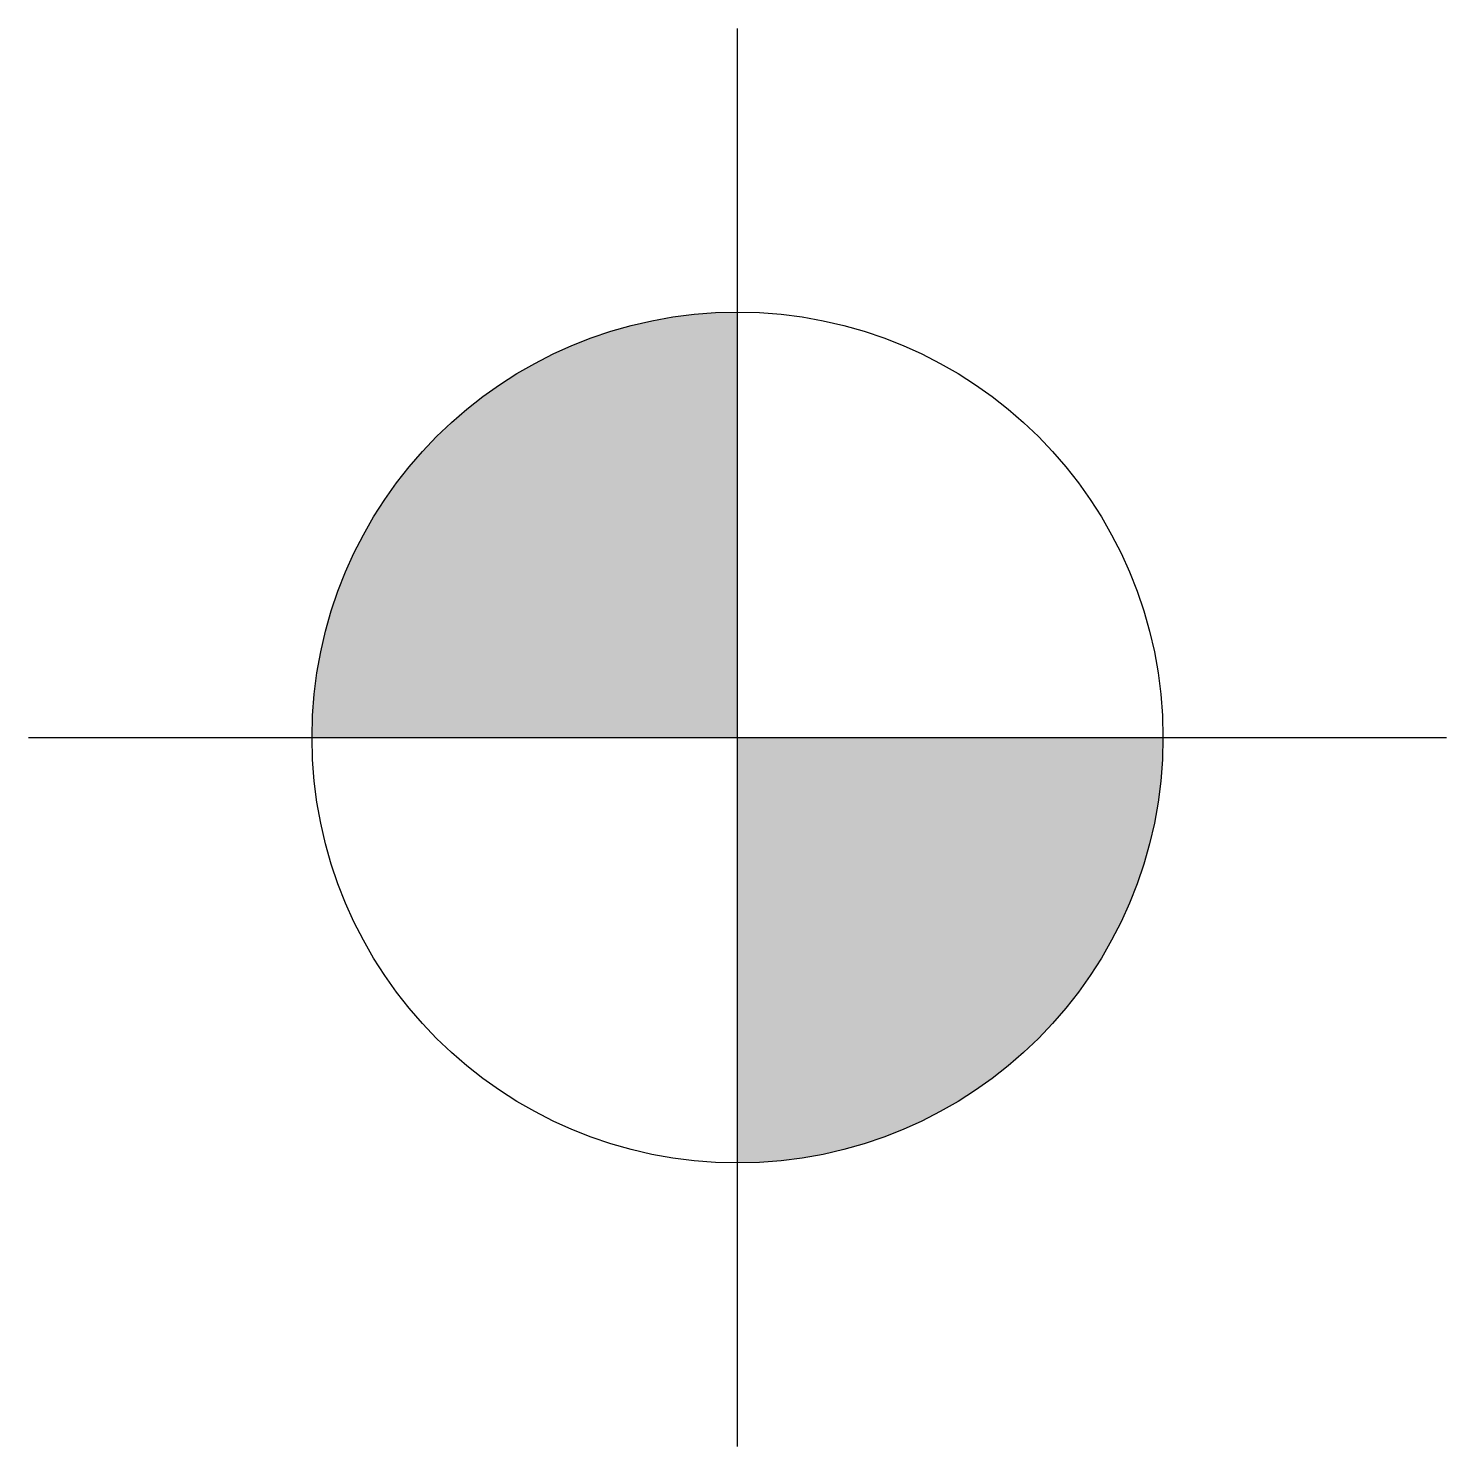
# Model space of a CAD drawing. Header units: millimetres. Extents: x 1171.706 to 1172.206, y -1457.898 to -1457.398.
import ezdxf

# ---------------------------------------------------------------- set-up
doc = ezdxf.new("R2010")
doc.units = ezdxf.units.MM
doc.layers.add('Símbolos_Gráficos', color=1, linetype='Continuous')

msp = doc.modelspace()

# ---------------------------------------------------------------- linework, layer by layer
at = {"layer": 'Símbolos_Gráficos', "color": 2}
for p, q in [((1171.95586, -1457.89849), (1171.95586, -1457.39849)), ((1171.70586, -1457.64849), (1172.20586, -1457.64849))]:
    msp.add_line(p, q, dxfattribs=at)
at = {"layer": 'Símbolos_Gráficos', "const_width": 0.15}
for points in [[(1171.95586, -1457.57349, 0.414214), (1171.88086, -1457.64849, 1)], [(1171.95586, -1457.72349, 0.414214), (1172.03086, -1457.64849, 1)]]:
    msp.add_lwpolyline(points, format="xyb", dxfattribs=at)
at = {"layer": 'Símbolos_Gráficos'}
msp.add_circle((1171.95586, -1457.64849), 0.15, dxfattribs=at)

doc.saveas('drawing.dxf')
